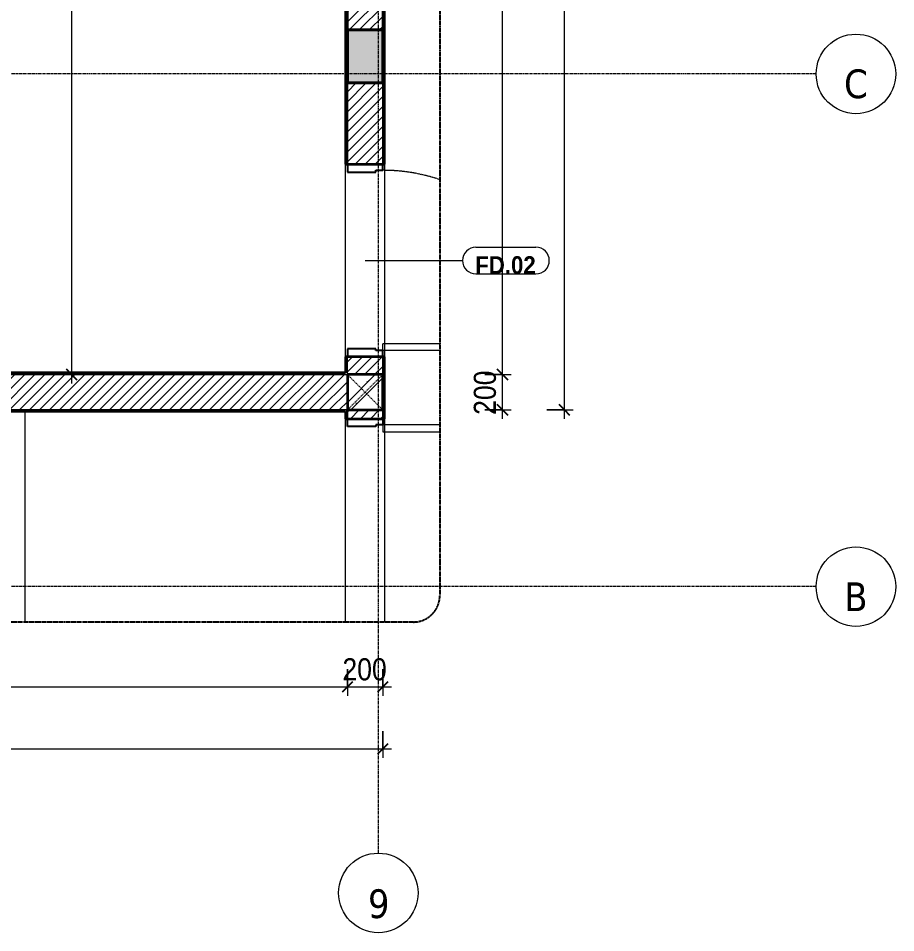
# Model space of a CAD drawing. Header units: millimetres. Extents: x 75804 to 125408, y 2002 to 35126.
# Drawn here: x 114721 to 119687, y 23579 to 28752 of the extents above; entities that cross this region are included whole.
import ezdxf

# ---------------------------------------------------------------- set-up
doc = ezdxf.new("R2010")
doc.units = ezdxf.units.MM
for name, pattern in [('Dash', [6, 3, -3]), ('Dash - Tight', [4.5, 3, -1.5]), ('Grid Line', [22.225, 12.7, -3.175, 3.175, -3.175]), ('Hidden', [7.14375, 4.7625, -2.38125])]:
    doc.linetypes.add(name, pattern=pattern)
for name, color, linetype, lineweight in [('0-5', 90, 'Continuous', 5), ('A-ANNO-DIMS', 211, 'Continuous', 9), ('A-ANNO-DIMS-50', 211, 'Continuous', 9), ('A-DETL-GENF-1', 92, 'Dash - Tight', 18), ('A-DETL-GENF-2', 92, 'Hidden', 25), ('A-DOOR', 31, 'Continuous', 18), ('A-DOOR-FRAM', 31, 'Continuous', 25), ('A-DOOR-IDEN', 31, 'Continuous', 9), ('A-FLOR-1', 250, 'Continuous', 18), ('A-WALL', 113, 'Continuous', 18), ('A-WALL-1', 113, 'Continuous', 35), ('A-WALL-PATT-1', 111, 'Continuous', 18), ('I-WALL', 2, 'Continuous', 18), ('I-WALL-2', 2, 'Continuous', 35), ('S-COLS', 52, 'Continuous', 18), ('S-COLS-1', 9, 'Continuous', 5), ('S-COLS-2', 7, 'Continuous', 35), ('S-COLS-5', 52, 'Continuous', 35), ('S-COLS-HDLN', 52, 'Dash', 18), ('S-COLS-HDLN-1', 254, 'Continuous', 18), ('S-GRID-1', 1, 'Grid Line', 9), ('S-GRID-IDEN', 1, 'Continuous', 9)]:
    doc.layers.add(name, color=color, linetype=linetype, lineweight=lineweight)
doc.styles.add('Arial_B', font='arialbd.ttf', dxfattribs={"width": 0.9, "height": 100})
doc.styles.add('Tahoma_B', font='tahomabd.ttf', dxfattribs={"height": 162.5})
doc.styles.add('UTM Avo', font='', dxfattribs={"width": 0.9, "height": 125})
doc.styles.get('UTM Avo').set_extended_font_data('UTM Avo')
doc.dimstyles.new('1_Dim_chi_tiet_2_5', dxfattribs={"dimscale": 304.8, "dimtxt": 124.912619, "dimasz": 0.19685, "dimexe": 0.164042, "dimexo": 0.0625, "dimgap": 0.016404, "dimtad": 1, "dimdec": 0, "dimrnd": 5, "dimzin": 0, "dimdsep": 46, "dimtxsty": 'UTM Avo', "dimblk1": 'OBLIQUE', "dimblk2": 'OBLIQUE', "dimsah": 1, "dimcen": 0.09, "dimdle": 0.164042, "dimazin": 0, "dimtfac": 1, "dimtdec": 4, "dimtix": 1, "dimtmove": 0, "dimatfit": 3, "dimfxl": 0.328084, "dimfxlon": 1, "dimtvp": 1, "dimtolj": 1, "dimtzin": 0, "dimarcsym": 2})
pattern_1 = [(45, (33206.14, 0), (-28.284271, 28.284271), [])]
pattern_2 = [(45, (33206.14, 0), (-26.516504, 26.516504), [])]
pattern_3 = [(50, (-83477.56, -26636.94), (364.3679, -31.8783), [38.1, -419.1]), (355, (-83477.56, -26636.94), (-70.4859, 382.1133), [30.48, -335.28]), (100.451, (-83447.2, -26639.6), (293.885, 350.2334), [32.38, -356.18]), (46.184, (-83477.56, -26535.34), (542.1585, -84.0858), [57.15, -628.65]), (96.636, (-83432.4, -26542.34), (474.805, 494.8554), [48.57, -534.27]), (351.184, (-83477.56, -26535.34), (474.8102, 494.85), [45.72, -502.92]), (21, (-83426.76, -26560.74), (303.2285, -204.5305), [38.1, -419.1]), (326, (-83426.76, -26560.74), (123.6039, 368.376), [30.48, -335.28]), (71.451, (-83401.5, -26577.78), (426.8341, 163.8427), [32.38, -356.18]), (37.5, (-83477.56, -26636.94), (6.17665, 169.11015), [3.353, -327.863, 3.353, -337.007, -336.55]), (37.5, (-83477.56, -26636.94), (6.17665, 169.11015), [-671.576, 3.353, -333.197]), (7.5, (-83477.56, -26636.94), (133.63888, 200.3615), [3.353, -190.703, 3.353, -320.243, -128.27]), (7.5, (-83477.56, -26636.94), (133.63888, 200.3615), [-517.652, 3.353, -124.917]), (327.5, (-83590.85, -26636.94), (271.18182, -11.45836), [3.353, -123.647, 3.353, -918.667]), (327.5, (-83590.85, -26636.94), (271.18182, -11.45836), [-130.353, -392.887, 3.353, -522.427]), (317.5, (-83641.65, -26636.94), (296.2585, 50.85285), [3.353, -161.747, 3.353, -633.171]), (317.5, (-83641.65, -26636.94), (296.2585, 50.85285), [-168.453, -259.791, 3.353, -370.027]), (45, (-83477.56, -26636.94), (-125.7236, 125.7236), []), (45, (-83477.56, -26446.44), (-125.7236, 125.7236), [])]

# ---------------------------------------------------------------- blocks, each defined once
blk = doc.blocks.new('NCV_TKTC_KET CAU_rvt-4-TKCS_THANG MÁY TM2 - MẶT BẰNG TUM MÁI')
at = {"layer": 'S-COLS-1'}
blk.add_hatch(color=256, dxfattribs=at).paths.add_polyline_path([(83577.6, 28386.5), (83577.6, 28686.5), (83377.6, 28686.5), (83377.6, 28386.5)])
at = {"layer": 'A-FLOR-1'}
blk.add_line((81552.6, 26526.9), (81552.6, 25336.9), dxfattribs=at)
at = {"layer": 'S-COLS-2'}
for p, q in [((83577.6, 28686.5), (83377.6, 28686.5)), ((83377.6, 28686.5), (83377.6, 28386.5)), ((83577.6, 28386.5), (83577.6, 28686.5)), ((83377.6, 28386.5), (83577.6, 28386.5))]:
    blk.add_line(p, q, dxfattribs=at)
blk = doc.blocks.new('FD_01 - FD_01-1200x2200mm-1787918-TKCS_THANG MÁY TM2 - MẶT BẰNG TUM MÁI')
at = {"layer": 'A-DETL-GENF-1'}
for p, q in [((610, -100), (570, -100)), ((570, -100), (570, -423.1)), ((610, -423.1), (610, -100))]:
    blk.add_line(p, q, dxfattribs=at)
at = {"layer": 'A-DOOR-FRAM'}
for p, q in [((600, 100), (645, 100)), ((600, -60), (600, 100)), ((610, -60), (600, -60)), ((610, -100), (610, -60)), ((645, -100), (610, -100))]:
    blk.add_line(p, q, dxfattribs=at)
blk = doc.blocks.new('FD_02 - FD_03 - FD_02-KY THUAT-1000x2200mm-2150404-TKCS_THANG MÁY TM2 - MẶT BẰNG TUM MÁI')
at = {"layer": 'A-DETL-GENF-1'}
for p, q in [((470, 100), (470, 423.1)), ((510, 423.1), (510, 100)), ((510, 100), (470, 100))]:
    blk.add_line(p, q, dxfattribs=at)
blk.add_arc((510, 100), 1020, 161.5069, 180, dxfattribs=at)
at = {"layer": 'A-DOOR-FRAM'}
for p, q in [((-510, 100), (-545, 100)), ((-510, 60), (-510, 100)), ((-500, 60), (-510, 60)), ((-500, -100), (-500, 60)), ((510, 60), (500, 60)), ((500, 60), (500, -100)), ((545, 100), (510, 100)), ((510, 100), (510, 60)), ((-545, -100), (-500, -100)), ((500, -100), (545, -100))]:
    blk.add_line(p, q, dxfattribs=at)
blk = doc.blocks.new('G1_SOF - BO TRU - 200x200-3431793-TKCS_THANG MÁY TM2 - MẶT BẰNG TUM MÁI')
at = {"layer": 'S-COLS-HDLN-1'}
h = blk.add_hatch(dxfattribs=at)
h.set_pattern_fill('FP_5', color=256, style=0, pattern_type=2)
h.set_pattern_definition(pattern_3)
h.paths.add_polyline_path([(100, -100), (100, 100), (-100, 100), (-100, -100)])
h = blk.add_hatch(dxfattribs=at)
h.set_pattern_fill('FP_5', color=256, style=0, pattern_type=2)
h.set_pattern_definition(pattern_3)
h.paths.add_polyline_path([(100, -100), (100, 100), (-100, 100), (-100, -100)])
at = {"layer": 'S-COLS-5'}
for p, q in [((100, 100), (-100, 100)), ((-100, 100), (-100, -100)), ((100, -100), (100, 100)), ((-100, -100), (100, -100))]:
    blk.add_line(p, q, dxfattribs=at)
at = {"layer": 'S-COLS-HDLN'}
for p, q in [((100, 100), (-100, -100)), ((-100, 100), (100, -100))]:
    blk.add_line(p, q, dxfattribs=at)
blk = doc.blocks.new('BORDER VIEW - BORDER VIEW-1938873-TKCS_THANG MÁY TM2 - MẶT BẰNG TUM MÁI')
at = {"layer": 'A-DETL-GENF-2'}
for p, q in [((6948.1, 8350), (6948.1, 150)), ((6798.1, 0), (150, 0))]:
    blk.add_line(p, q, dxfattribs=at)
blk.add_arc((6798.1, 150), 150, 270, 0, dxfattribs=at)
blk = doc.blocks.new('Grid - M_Grid Head - Circle-353313-TKCS_THANG MÁY TM2 - MẶT BẰNG TUM MÁI')
at = {"layer": 'S-GRID-IDEN'}
blk.add_circle((0, 0), 4.5, dxfattribs=at)
blk = doc.blocks.new('DIMBLOCK130-TKCS_THANG MÁY TM2 - MẶT BẰNG TUM MÁI')
at = {"layer": 'A-ANNO-DIMS-50'}
for p, q in [((110658.7, 25069.5), (110658.7, 24919.5)), ((110658.7, 24969.5), (110658.7, 25069.5)), ((116583.7, 25069.5), (116583.7, 24919.5)), ((116583.7, 24969.5), (116583.7, 25069.5)), ((110658.7, 24969.5), (116583.7, 24969.5))]:
    blk.add_line(p, q, dxfattribs=at)
at = {"layer": 'A-ANNO-DIMS-50', "lineweight": 25}
for p, q in [((110658.7, 24969.5), (110688.7, 24999.5)), ((116583.7, 24969.5), (116613.7, 24999.5)), ((110658.7, 24969.5), (110628.7, 24939.5)), ((116583.7, 24969.5), (116553.7, 24939.5))]:
    blk.add_line(p, q, dxfattribs=at)
at = {"layer": 'A-ANNO-DIMS-50', "color": 0, "insert": (113450, 25131.9), "char_height": 125, "width": 410.824, "attachment_point": 1, "line_spacing_factor": 1.110334, "style": 'UTM Avo'}
blk.add_mtext('5925', dxfattribs=at)
blk = doc.blocks.new('_Oblique')
at = {"color": 0, "linetype": 'ByBlock', "lineweight": -2}
blk.add_line((-0.5, -0.5), (0.5, 0.5), dxfattribs=at)
blk = doc.blocks.new('DIMBLOCK131-TKCS_THANG MÁY TM2 - MẶT BẰNG TUM MÁI')
at = {"layer": 'A-ANNO-DIMS-50'}
for p, q in [((116583.7, 25069.5), (116583.7, 24919.5)), ((116583.7, 24969.5), (116583.7, 25069.5)), ((116783.7, 25069.5), (116783.7, 24919.5)), ((116783.7, 24969.5), (116783.7, 25069.5)), ((116583.7, 24969.5), (116833.7, 24969.5))]:
    blk.add_line(p, q, dxfattribs=at)
at = {"layer": 'A-ANNO-DIMS-50', "lineweight": 25}
for p, q in [((116583.7, 24969.5), (116613.7, 24999.5)), ((116783.7, 24969.5), (116813.7, 24999.5)), ((116583.7, 24969.5), (116553.7, 24939.5)), ((116783.7, 24969.5), (116753.7, 24939.5))]:
    blk.add_line(p, q, dxfattribs=at)
at = {"layer": 'A-ANNO-DIMS-50', "color": 0, "insert": (116555.3, 25131.9), "char_height": 125, "width": 308.118, "attachment_point": 1, "line_spacing_factor": 1.110334, "style": 'UTM Avo'}
blk.add_mtext('200', dxfattribs=at)
blk = doc.blocks.new('DIMBLOCK132-TKCS_THANG MÁY TM2 - MẶT BẰNG TUM MÁI')
at = {"layer": 'A-ANNO-DIMS-50'}
for p, q in [((110458.7, 24719.5), (110458.7, 24569.5)), ((110458.7, 24619.5), (110458.7, 24719.5)), ((116783.7, 24719.5), (116783.7, 24569.5)), ((116783.7, 24619.5), (116783.7, 24719.5)), ((110408.7, 24619.5), (116833.7, 24619.5))]:
    blk.add_line(p, q, dxfattribs=at)
at = {"layer": 'A-ANNO-DIMS-50', "lineweight": 25}
for p, q in [((110458.7, 24619.5), (110488.7, 24649.5)), ((116783.7, 24619.5), (116813.7, 24649.5)), ((110458.7, 24619.5), (110428.7, 24589.5)), ((116783.7, 24619.5), (116753.7, 24589.5))]:
    blk.add_line(p, q, dxfattribs=at)
at = {"layer": 'A-ANNO-DIMS-50', "color": 0, "insert": (113450, 24781.9), "char_height": 125, "width": 410.824, "attachment_point": 1, "line_spacing_factor": 1.110334, "style": 'UTM Avo'}
blk.add_mtext('6325', dxfattribs=at)
blk = doc.blocks.new('DIMBLOCK137-TKCS_THANG MÁY TM2 - MẶT BẰNG TUM MÁI')
at = {"layer": 'A-ANNO-DIMS-50', "lineweight": 25}
for p, q in [((117461.3, 26736.9), (117431.3, 26766.9)), ((117461.3, 26736.9), (117491.3, 26706.9)), ((117461.3, 26536.9), (117431.3, 26566.9)), ((117461.3, 26536.9), (117491.3, 26506.9))]:
    blk.add_line(p, q, dxfattribs=at)
at = {"layer": 'A-ANNO-DIMS-50'}
for p, q in [((117361.3, 26736.9), (117511.3, 26736.9)), ((117461.3, 26736.9), (117361.3, 26736.9)), ((117461.3, 26486.9), (117461.3, 26736.9)), ((117361.3, 26536.9), (117511.3, 26536.9)), ((117461.3, 26536.9), (117361.3, 26536.9))]:
    blk.add_line(p, q, dxfattribs=at)
at = {"layer": 'A-ANNO-DIMS-50', "color": 0, "insert": (117298.9, 26508.6), "char_height": 125, "width": 308.118, "attachment_point": 1, "rotation": 90, "line_spacing_factor": 1.110334, "style": 'UTM Avo'}
blk.add_mtext('200', dxfattribs=at)
blk = doc.blocks.new('DIMBLOCK138-TKCS_THANG MÁY TM2 - MẶT BẰNG TUM MÁI')
at = {"layer": 'A-ANNO-DIMS-50', "lineweight": 25}
for p, q in [((117461.3, 33336.9), (117431.3, 33366.9)), ((117461.3, 33336.9), (117491.3, 33306.9)), ((117461.3, 26736.9), (117431.3, 26766.9)), ((117461.3, 26736.9), (117491.3, 26706.9))]:
    blk.add_line(p, q, dxfattribs=at)
at = {"layer": 'A-ANNO-DIMS-50'}
for p, q in [((117361.3, 33336.9), (117511.3, 33336.9)), ((117461.3, 33336.9), (117361.3, 33336.9)), ((117461.3, 26736.9), (117461.3, 33336.9)), ((117361.3, 26736.9), (117511.3, 26736.9)), ((117461.3, 26736.9), (117361.3, 26736.9))]:
    blk.add_line(p, q, dxfattribs=at)
at = {"layer": 'A-ANNO-DIMS-50', "color": 0, "insert": (117298.9, 29865.8), "char_height": 125, "width": 410.824, "attachment_point": 1, "rotation": 90, "line_spacing_factor": 1.110334, "style": 'UTM Avo'}
blk.add_mtext('6600', dxfattribs=at)
blk = doc.blocks.new('DIMBLOCK140-TKCS_THANG MÁY TM2 - MẶT BẰNG TUM MÁI')
at = {"layer": 'A-ANNO-DIMS-50'}
for p, q in [((117811.3, 26486.9), (117811.3, 33586.9)), ((117711.3, 33536.9), (117861.3, 33536.9)), ((117811.3, 33536.9), (117711.3, 33536.9)), ((117711.3, 26536.9), (117861.3, 26536.9)), ((117811.3, 26536.9), (117711.3, 26536.9))]:
    blk.add_line(p, q, dxfattribs=at)
at = {"layer": 'A-ANNO-DIMS-50', "lineweight": 25}
for p, q in [((117811.3, 33536.9), (117781.3, 33566.9)), ((117811.3, 33536.9), (117841.3, 33506.9)), ((117811.3, 26536.9), (117781.3, 26566.9)), ((117811.3, 26536.9), (117841.3, 26506.9))]:
    blk.add_line(p, q, dxfattribs=at)
at = {"layer": 'A-ANNO-DIMS-50', "color": 0, "insert": (117648.9, 29865.8), "char_height": 125, "width": 410.824, "attachment_point": 1, "rotation": 90, "line_spacing_factor": 1.110334, "style": 'UTM Avo'}
blk.add_mtext('7000', dxfattribs=at)
blk = doc.blocks.new('DIMBLOCK150-TKCS_THANG MÁY TM2 - MẶT BẰNG TUM MÁI')
at = {"layer": 'A-ANNO-DIMS-50', "lineweight": 25}
for p, q in [((115023.2, 33336.9), (114993.2, 33366.9)), ((115023.2, 33336.9), (115053.2, 33306.9)), ((115023.2, 26736.9), (114993.2, 26766.9)), ((115023.2, 26736.9), (115053.2, 26706.9))]:
    blk.add_line(p, q, dxfattribs=at)
at = {"layer": 'A-ANNO-DIMS-50'}
for p, q in [((115023.2, 33386.9), (115023.2, 26686.9)), ((115123.2, 33336.9), (114973.2, 33336.9)), ((115023.2, 33336.9), (115123.2, 33336.9)), ((115123.2, 26736.9), (114973.2, 26736.9)), ((115023.2, 26736.9), (115123.2, 26736.9))]:
    blk.add_line(p, q, dxfattribs=at)
at = {"layer": 'A-ANNO-DIMS-50', "color": 0, "insert": (114860.8, 29865.8), "char_height": 125, "width": 410.824, "attachment_point": 1, "rotation": 90, "line_spacing_factor": 1.110334, "style": 'UTM Avo'}
blk.add_mtext('6600', dxfattribs=at)
blk = doc.blocks.new('STN_Door Tag - STN_Door Tag-1788670-TKCS_THANG MÁY TM2 - MẶT BẰNG TUM MÁI')
at = {"layer": 'A-DOOR-IDEN'}
for p, q in [((-3.37, 1.49), (3.43, 1.49)), ((-3.37, -1.52), (3.43, -1.52))]:
    blk.add_line(p, q, dxfattribs=at)
for centre, start, end in [((-3.37, -0.01), 90, 270), ((3.43, -0.01), 270, 90)]:
    blk.add_arc(centre, 1.51, start, end, dxfattribs=at)

msp = doc.modelspace()

# ---------------------------------------------------------------- hatches: boundary and pattern name
at = {"layer": 'A-WALL-PATT-1'}
h = msp.add_hatch(dxfattribs=at)
h.set_pattern_fill('FP_3', color=256, style=0, pattern_type=2)
h.set_pattern_definition(pattern_2)
h.paths.add_polyline_path([(116573.7, 26746.9), (116583.7, 26746.9), (116583.7, 26836.9), (116573.7, 26836.9)])
h.paths.add_polyline_path([(116583.7, 27926.9), (116583.7, 33336.9), (116573.7, 33336.9), (116573.7, 27926.9)])
h = msp.add_hatch(dxfattribs=at)
h.set_pattern_fill('FP_1', color=256, style=0, pattern_type=2)
h.set_pattern_definition(pattern_1)
h.paths.add_polyline_path([(116583.7, 28686.5), (116783.7, 28686.5), (116783.7, 32486.9), (116583.7, 32486.9), (116583.7, 29734.8)])
h = msp.add_hatch(dxfattribs=at)
h.set_pattern_fill('FP_1', color=256, style=0, pattern_type=2)
h.set_pattern_definition(pattern_1)
h.paths.add_polyline_path([(116783.7, 26736.9), (116783.7, 26836.9), (116583.7, 26836.9), (116583.7, 26736.9)])
h.paths.add_polyline_path([(116783.7, 27926.9), (116783.7, 28386.5), (116583.7, 28386.5), (116583.7, 27926.9)])
h = msp.add_hatch(dxfattribs=at)
h.set_pattern_fill('FP_3', color=256, style=0, pattern_type=2)
h.set_pattern_definition(pattern_2)
h.paths.add_polyline_path([(113768.8, 26736.9), (116583.7, 26736.9), (116583.7, 26746.9), (113768.8, 26746.9)])
h = msp.add_hatch(dxfattribs=at)
h.set_pattern_fill('FP_1', color=256, style=0, pattern_type=2)
h.set_pattern_definition(pattern_1)
h.paths.add_polyline_path([(113558.7, 26536.9), (113558.7, 26736.9), (110658.7, 26736.9), (110658.7, 26536.9), (112094.6, 26536.9)])
h.paths.add_polyline_path([(114048.9, 26536.9), (116583.7, 26536.9), (116583.7, 26736.9), (113758.7, 26736.9), (113758.7, 26536.9)])
h = msp.add_hatch(dxfattribs=at)
h.set_pattern_fill('FP_3', color=256, style=0, pattern_type=2)
h.set_pattern_definition(pattern_2)
h.paths.add_polyline_path([(116573.7, 26526.9), (116583.7, 26526.9), (116583.7, 26536.9), (110658.7, 26536.9), (110658.7, 26526.9), (116003.3, 26526.9)])
h = msp.add_hatch(dxfattribs=at)
h.set_pattern_fill('FP_1', color=256, style=0, pattern_type=2)
h.set_pattern_definition(pattern_1)
h.paths.add_polyline_path([(116583.7, 26486.9), (116783.7, 26486.9), (116783.7, 26536.9), (116583.7, 26536.9), (116583.7, 26526.9)])
h = msp.add_hatch(dxfattribs=at)
h.set_pattern_fill('FP_3', color=256, style=0, pattern_type=2)
h.set_pattern_definition(pattern_2)
h.paths.add_polyline_path([(116583.7, 26486.9), (116583.7, 26526.9), (116573.7, 26526.9), (116573.7, 26486.9)])

# ---------------------------------------------------------------- linework, layer by layer
at = {"layer": 'A-DOOR-IDEN'}
msp.add_line((116683.7, 27381.9), (117235.2, 27381.7), dxfattribs=at)
at = {"layer": 'A-WALL'}
for p, q in [((116583.7, 28386.5), (116583.7, 27926.9)), ((116783.7, 27926.9), (116783.7, 28386.5)), ((116583.7, 26736.9), (116583.7, 26836.9)), ((116783.7, 26736.9), (116783.7, 26836.9)), ((113758.8, 26736.9), (116583.7, 26736.9)), ((116583.7, 26536.9), (113758.7, 26536.9)), ((116583.7, 26536.9), (116583.7, 26536.9)), ((116783.7, 26486.9), (116783.7, 26536.9)), ((116583.7, 26526.9), (116583.7, 26486.9)), ((116583.7, 26486.9), (116583.7, 26526.9))]:
    msp.add_line(p, q, dxfattribs=at)
at = {"layer": 'A-WALL-1'}
for p, q in [((116583.7, 28686.5), (116783.7, 28686.5)), ((116783.7, 28386.5), (116583.7, 28386.5)), ((116583.7, 27926.9), (116783.7, 27926.9)), ((116783.7, 26836.9), (116583.7, 26836.9)), ((116583.7, 26536.9), (116583.7, 26526.9)), ((116583.7, 26486.9), (116783.7, 26486.9))]:
    msp.add_line(p, q, dxfattribs=at)
at = {"layer": 'I-WALL'}
for p, q in [((116573.7, 26836.9), (116573.7, 27926.9)), ((116793.7, 27926.9), (116793.7, 26836.9)), ((116573.7, 25336.9), (116573.7, 26486.9)), ((116793.7, 26486.9), (116793.7, 25336.9))]:
    msp.add_line(p, q, dxfattribs=at)
at = {"layer": 'I-WALL-2'}
for p, q in [((116793.7, 27926.9), (116793.7, 33546.9)), ((116573.7, 33326.9), (116573.7, 27926.9)), ((116783.7, 33336.9), (116783.7, 28386.5)), ((116583.7, 28386.5), (116583.7, 32786.9)), ((116573.7, 27926.9), (116583.7, 27926.9)), ((116783.7, 27926.9), (116793.7, 27926.9)), ((116583.7, 26836.9), (116573.7, 26836.9)), ((116573.7, 26836.9), (116573.7, 26746.9)), ((116793.7, 26836.9), (116783.7, 26836.9)), ((116793.7, 26486.9), (116793.7, 26836.9)), ((116573.7, 26746.9), (113768.8, 26746.9)), ((116583.7, 26526.9), (116583.7, 26536.9)), ((116573.7, 26526.9), (110658.7, 26526.9)), ((116573.7, 26526.9), (116573.7, 26486.9)), ((116573.7, 26486.9), (116583.7, 26486.9)), ((116783.7, 26486.9), (116793.7, 26486.9))]:
    msp.add_line(p, q, dxfattribs=at)
at = {"layer": 'S-GRID-1'}
for p, q in [((116758.7, 25279.5), (116758.7, 33217)), ((117986.5, 28436.9), (110110.8, 28436.9)), ((119236.5, 28436.9), (117986.5, 28436.9)), ((117986.5, 25536.9), (110110.8, 25536.9)), ((119236.5, 25536.9), (117986.5, 25536.9)), ((116758.7, 24029.5), (116758.7, 25279.5))]:
    msp.add_line(p, q, dxfattribs=at)

# ---------------------------------------------------------------- block references
at = {"layer": '0-5'}
msp.add_blockref('NCV_TKTC_KET CAU_rvt-4-TKCS_THANG MÁY TM2 - MẶT BẰNG TUM MÁI', (33206.1, 0), dxfattribs=at)
at = {"layer": 'A-DETL-GENF-1'}
msp.add_blockref('BORDER VIEW - BORDER VIEW-1938873-TKCS_THANG MÁY TM2 - MẶT BẰNG TUM MÁI', (110158.7, 25336.9), dxfattribs=at)
at = {"layer": 'A-DOOR'}
for name, p, rotation in [('FD_02 - FD_03 - FD_02-KY THUAT-1000x2200mm-2150404-TKCS_THANG MÁY TM2 - MẶT BẰNG TUM MÁI', (116683.7, 27381.9), 269.9999999999998), ('FD_01 - FD_01-1200x2200mm-1787918-TKCS_THANG MÁY TM2 - MẶT BẰNG TUM MÁI', (116683.7, 25841.9), 90)]:
    msp.add_blockref(name, p, dxfattribs=dict(at, rotation=rotation))
at = {"layer": 'A-DOOR-IDEN', "xscale": 49.99999999999998, "yscale": 49.99999999999998, "zscale": 49.99999999999998}
msp.add_blockref('STN_Door Tag - STN_Door Tag-1788670-TKCS_THANG MÁY TM2 - MẶT BẰNG TUM MÁI', (117479.2, 27381.9), dxfattribs=at)
at = {"layer": 'S-COLS'}
msp.add_blockref('G1_SOF - BO TRU - 200x200-3431793-TKCS_THANG MÁY TM2 - MẶT BẰNG TUM MÁI', (116683.7, 26636.9), dxfattribs=at)
at = {"layer": 'S-GRID-IDEN', "xscale": 49.99999999999998, "yscale": 49.99999999999998, "zscale": 49.99999999999998, "rotation": 89.99999999999984}
for p in [(119461.5, 28436.9), (119461.5, 25536.9)]:
    msp.add_blockref('Grid - M_Grid Head - Circle-353313-TKCS_THANG MÁY TM2 - MẶT BẰNG TUM MÁI', p, dxfattribs=at)
at = {"layer": 'S-GRID-IDEN', "xscale": 49.99999999999998, "yscale": 49.99999999999998, "zscale": 49.99999999999998}
msp.add_blockref('Grid - M_Grid Head - Circle-353313-TKCS_THANG MÁY TM2 - MẶT BẰNG TUM MÁI', (116758.7, 23804.5), dxfattribs=at)

# ---------------------------------------------------------------- texts
at = {"layer": 'A-DOOR-IDEN', "insert": (117478.2, 27355.3), "char_height": 100, "width": 351.45, "attachment_point": 5, "line_spacing_factor": 0.936439, "style": 'Arial_B'}
msp.add_mtext('\\pt2.25,4.5,6.75,9,11.25,13.5,15.75,18,20.25,22.5,24.75,27,29.25,31.5,33.75,36,38.25,40.5,42.75,45,47.25,49.5,51.75,54,56.25,58.5,60.75,63,65.25,67.5,69.75,72;FD.02', dxfattribs=at)

# ---------------------------------------------------------------- dimensions: what is measured, and where the dimension line sits
at = {"layer": 'A-ANNO-DIMS'}
for base, p1, p2, override, picture, middle in [((117811.3, 33536.9), (117711.3, 26536.9), (117711.3, 33536.9), {"dimpost": '<>', "dimfxl": 7000}, 'DIMBLOCK140-TKCS_THANG MÁY TM2 - MẶT BẰNG TUM MÁI', (117741.6, 30036.9)), ((115023.2, 26736.9), (115123.2, 33336.9), (115123.2, 26736.9), {"dimpost": '<>', "dimfxl": 6600}, 'DIMBLOCK150-TKCS_THANG MÁY TM2 - MẶT BẰNG TUM MÁI', (114953.5, 30036.9)), ((117461.3, 33336.9), (117361.3, 26736.9), (117361.3, 33336.9), {"dimpost": '<>', "dimfxl": 6600}, 'DIMBLOCK138-TKCS_THANG MÁY TM2 - MẶT BẰNG TUM MÁI', (117391.6, 30036.9)), ((117461.3, 26736.9), (117361.3, 26536.9), (117361.3, 26736.9), {"dimpost": '<>', "dimfxl": 200}, 'DIMBLOCK137-TKCS_THANG MÁY TM2 - MẶT BẰNG TUM MÁI', (117391.6, 26636.9))]:
    dim = msp.add_linear_dim(base=base, p1=p1, p2=p2, angle=90, dimstyle='1_Dim_chi_tiet_2_5', override=override, dxfattribs=at)
    dim.commit()
    dim.dimension.update_dxf_attribs({"geometry": picture, "text_midpoint": middle})
for base, p1, p2, override, picture, middle in [((116583.7, 24969.5), (110658.7, 25069.5), (116583.7, 25069.5), {"dimpost": '<>', "dimfxl": 5925}, 'DIMBLOCK130-TKCS_THANG MÁY TM2 - MẶT BẰNG TUM MÁI', (113621.2, 25039.2)), ((116783.7, 24969.5), (116583.7, 25069.5), (116783.7, 25069.5), {"dimpost": '<>', "dimfxl": 200}, 'DIMBLOCK131-TKCS_THANG MÁY TM2 - MẶT BẰNG TUM MÁI', (116683.7, 25039.2)), ((116783.7, 24619.5), (110458.7, 24719.5), (116783.7, 24719.5), {"dimpost": '<>', "dimfxl": 6325}, 'DIMBLOCK132-TKCS_THANG MÁY TM2 - MẶT BẰNG TUM MÁI', (113621.2, 24689.2))]:
    dim = msp.add_linear_dim(base=base, p1=p1, p2=p2, dimstyle='1_Dim_chi_tiet_2_5', override=override, dxfattribs=at)
    dim.commit()
    dim.dimension.update_dxf_attribs({"geometry": picture, "text_midpoint": middle})

# ---------------------------------------------------------------- next in the draw order: texts
at = {"layer": 'S-GRID-IDEN', "char_height": 162.5, "attachment_point": 5, "line_spacing_factor": 0.996129, "style": 'Tahoma_B', "bg_fill": 3, "box_fill_scale": 1.25, "bg_fill_color": 256, "bg_fill_true_color": 13158600, "bg_fill_transparency": 0}
for s, insert, width in [('\\pt634.99962,1269.99925,1905.0005,2540.00013,3174.99975,3809.99937,4445.00062,5080.00025,5714.99987,6349.9995,6985.00075,7620.00037,8255,8889.99962,9524.99925,10160.0005,10795.00013,11429.99975,12064.99938,12700.00063,13335.00025,13969.99988,14604.9995,15240.00075,15875.00038,16510,17144.99963,17779.99925,18415.0005,19050.00013,19684.99975,20319.99938;C', (119461, 28379.7), 152), ('\\pt634.99962,1269.99925,1905.0005,2540.00013,3174.99975,3809.99937,4445.00062,5080.00025,5714.99987,6349.9995,6985.00075,7620.00037,8255,8889.99962,9524.99925,10160.0005,10795.00013,11429.99975,12064.99938,12700.00063,13335.00025,13969.99988,14604.9995,15240.00075,15875.00038,16510,17144.99963,17779.99925,18415.0005,19050.00013,19684.99975,20319.99938;B', (119461, 25479.7), 155.5), ('\\pt634.99962,1269.99925,1905.0005,2540.00013,3174.99975,3809.99937,4445.00062,5080.00025,5714.99987,6349.9995,6985.00075,7620.00037,8255,8889.99962,9524.99925,10160.0005,10795.00013,11429.99975,12064.99938,12700.00063,13335.00025,13969.99988,14604.9995,15240.00075,15875.00038,16510,17144.99963,17779.99925,18415.0005,19050.00013,19684.99975,20319.99938;9', (116761.1, 23742.1), 145.5)]:
    msp.add_mtext(s, dxfattribs=dict(at, insert=insert, width=width))

doc.saveas('drawing.dxf')
